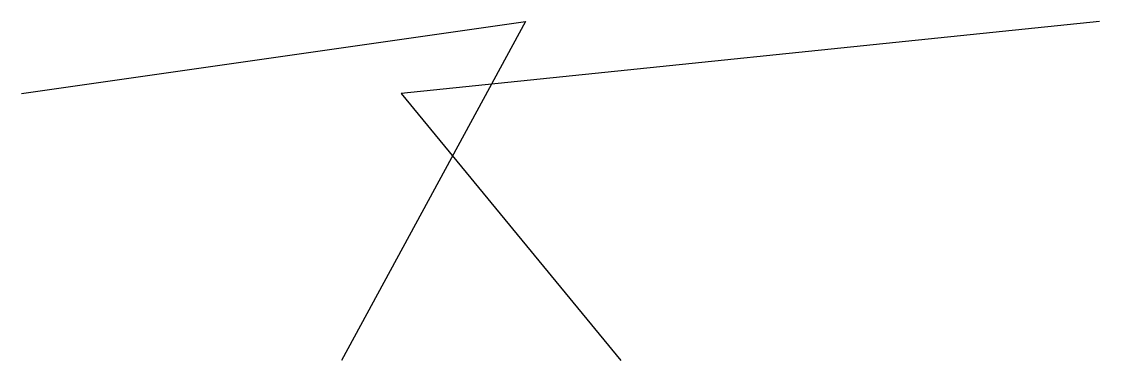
# Model space of a CAD drawing. Header units: millimetres. Extents: x 0 to 105, y 0 to 33.
import ezdxf

# ---------------------------------------------------------------- set-up
doc = ezdxf.new("R2010")
doc.units = ezdxf.units.MM
doc.layers.add('2', color=2, linetype='Continuous')
doc.layers.add('4', color=66, linetype='Continuous')

msp = doc.modelspace()

# ---------------------------------------------------------------- linework, layer by layer
at = {"layer": '2'}
msp.add_polyline3d([(105, 33, 96.43), (36.97, 26, 70), (58.37, 0, 0)], dxfattribs=at)
at = {"layer": '4'}
msp.add_polyline3d([(0, 26, 102), (49.1, 33, 70), (31.18, 0, 0)], dxfattribs=at)

doc.saveas('drawing.dxf')
